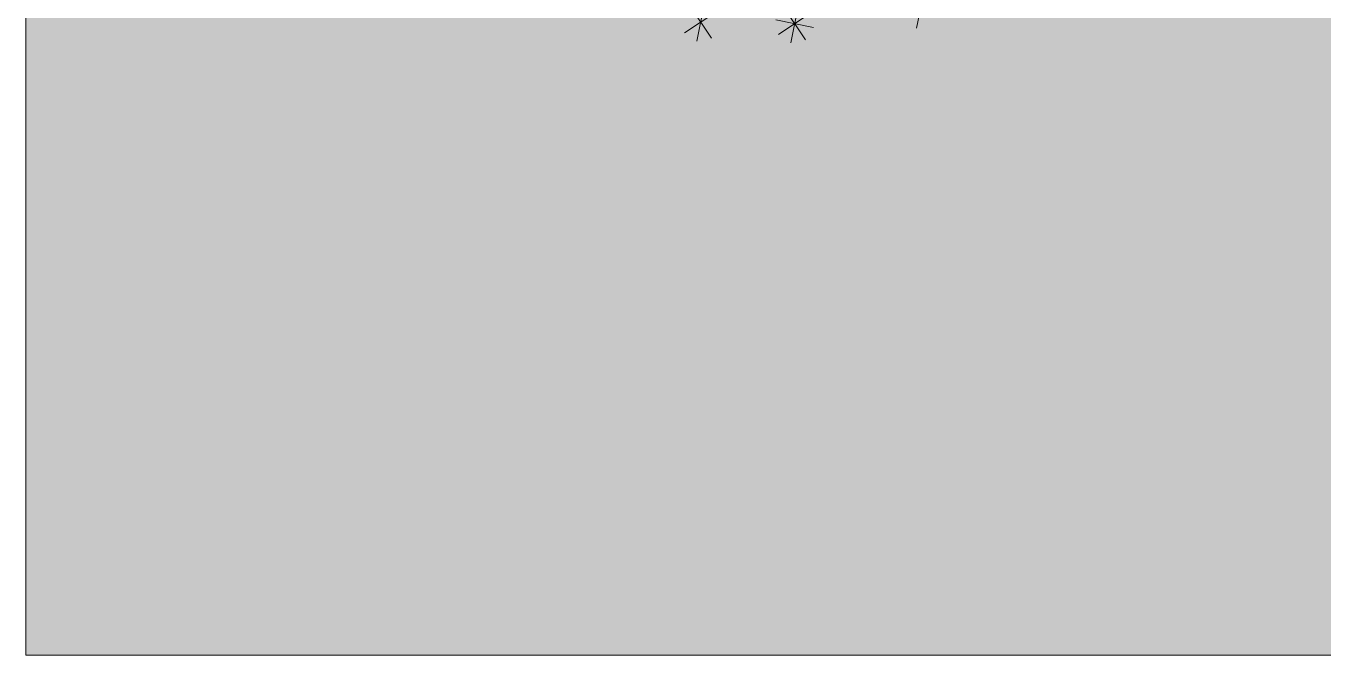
# Model space of a CAD drawing. Header units: inches. Extents: x 132383 to 134532, y 19213 to 20900.
# Drawn here: x 132396.2 to 132466.8, y 19902.6 to 19936.8 of the extents above; entities that cross this region are included whole.
import ezdxf

# ---------------------------------------------------------------- set-up
doc = ezdxf.new("R2010")
doc.units = ezdxf.units.IN
doc.header["$MEASUREMENT"] = 0
doc.layers.add('A-Dropline', color=8, linetype='Continuous', lineweight=5)
doc.layers.add('A-Plant', color=84, linetype='Continuous', lineweight=25)
doc.layers.add('A-Hatch', color=7, linetype='Continuous', lineweight=9, true_color=0xadadad)

# ---------------------------------------------------------------- blocks, each defined once
blk = doc.blocks.new('bonito')
at = {"color": 76, "lineweight": 18, "true_color": 0x316d18}
for p, q in [((-2.2805, 0.6588), (-2.0992, 0.6951)), ((-2.3356, 0.1279), (-2.1817, 0.0254)), ((-2.3099, -0.0003), (-2.2073, 0.1537)), ((-2.2768, 0.1673), (-2.2405, -0.014)), ((-2.3493, 0.0585), (-2.168, 0.0948))]:
    blk.add_line(p, q, dxfattribs=at)
at = {"color": 88, "lineweight": 18, "true_color": 0x17320b}
for p, q in [((-2.3023, -0.449), (-2.1996, -0.295)), ((-2.3417, -0.3902), (-2.1603, -0.3539)), ((-2.3279, -0.3208), (-2.174, -0.4233))]:
    blk.add_line(p, q, dxfattribs=at)

msp = doc.modelspace()

# ---------------------------------------------------------------- hatches: boundary and pattern name
at = {"layer": 'A-Hatch'}
h = msp.add_hatch(dxfattribs=at)
h.set_pattern_fill('AR-SAND', color=96, scale=2, style=0)
h.set_pattern_definition([(37.5, (11054.9277, 1415.28), (-0.12598672, 3.85364754), [0, -3.04, 0, -3.4, 0, -3.25]), (7.5, (11054.9277, 1415.28), (3.5395534, 5.64429213), [0, -1.64, 0, -2.74, 0, -1.05]), (327.5, (11052.4677, 1415.28), (6.22828372, 0.01131811), [0, -1, 0, -3.6, 0, -4.7]), (317.5, (11052.4677, 1415.28), (6.0122532, 1.75535113), [0, -0.5, 0, -2.36, 0, -2.7])])
h.paths.add_polyline_path([(132472.206, 19998.591), (132396.206, 19998.591), (132396.206, 19902.591), (132472.206, 19902.591)])
h.paths.add_polyline_path([(132954.206, 19998.591), (132878.911, 19998.591), (132878.911, 19902.591), (132954.206, 19902.591)])

# ---------------------------------------------------------------- linework, layer by layer
at = {"layer": 'A-Dropline', "color": 45}
msp.add_lwpolyline([(132472.206, 19902.591), (132396.206, 19902.591), (132396.206, 19998.591), (132472.206, 19998.591)], close=True, dxfattribs=at)

# ---------------------------------------------------------------- block references
at = {"layer": 'A-Plant', "xscale": -11.41243084816262, "yscale": 11.41243084816262, "zscale": 11.412430848, "rotation": 270}
msp.add_blockref('bonito', (132437.195, 19962.74), dxfattribs=at)

doc.saveas('drawing.dxf')
